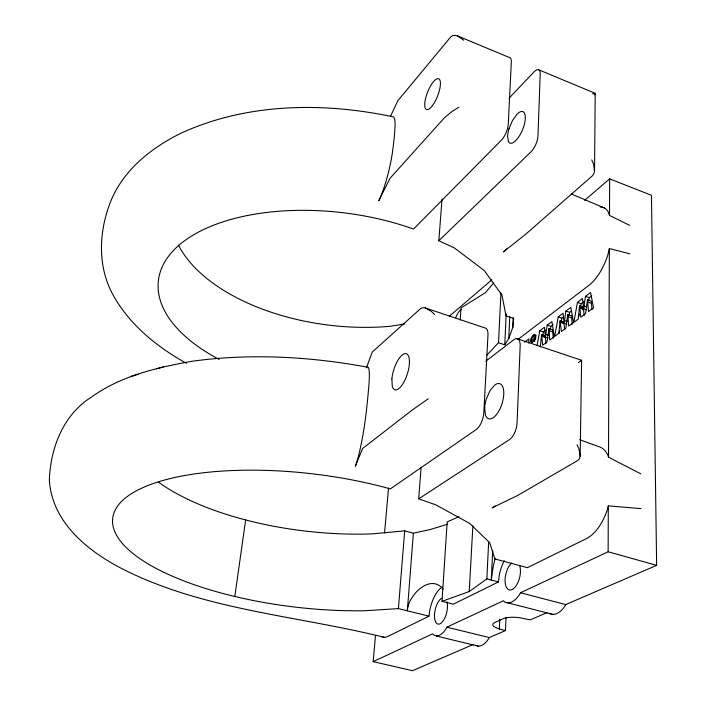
<?xml version="1.0" encoding="UTF-8"?>
<svg xmlns="http://www.w3.org/2000/svg" width="706" height="706" viewBox="0 0 706 706"><rect width="100%" height="100%" fill="white"/><g stroke="black" fill="none" stroke-linecap="round" stroke-linejoin="round"><path stroke-width="1.06" d="M484.66 407.883L485.481 415.137A18.4 8.198 -72.5 0 0 496.671 414.316A18.4 8.198 -72.5 0 0 503.749 391.627A18.4 8.198 -72.5 0 0 494.906 384.911L490.079 390.506L486.275 399.137A18.4 8.198 -72.5 0 0 484.66 407.839M375.495 635.4L373.174 661.654L432.575 633.882C437.429 639.521 444.745 632.064 446.88 627.184L503.422 600.744L504.534 601.856A27.596 13.467 -76.6 0 0 519.175 595.043L520.463 592.775L608.122 551.783L608.307 505.893L641.119 508.62M640.827 473.858L608.51 457.206L609.366 248.547L629.787 253.825M629.655 225.329L609.499 215.392L609.649 178.874L651.462 195.28L656.642 565.347L565.753 604.565L564.447 606.789A27.234 14.164 -77 0 1 549.242 613.32M506.97 248.636A38.353 16.794 -67.1 0 1 503.404 251.874L525.591 234.33L592.396 175.82L593.843 173.8L594.531 170.984L595.193 93.298L538.546 69.735M495.383 505.92A42.183 21.948 -71.6 0 1 492.1 507.843L517.71 495.435L577.861 460.444L579.432 458.794L580.164 456.191L581.612 360.289L517.092 338.686M528.759 343.142L528.918 338.933L524.611 342.181M446.88 627.184L489.276 637.571L505.478 630.582L506.017 617.388M505.478 630.582L499.336 629.055L499.769 619.153M486.787 355.268L498.498 342.728L504.755 344.81L508.779 338.509L512.785 327.443L513.209 317.612M504.755 344.81L506.184 313.985M508.779 338.509L509.758 316.606M492.691 550.53L491.288 580.05L493.132 566.953L495.153 558.269M458.971 516.739L447.172 521.858L442 601.335L469.234 591.557L486.84 578.885L488.667 541.687M498.498 342.728L500.942 292.84M469.234 591.557L472.879 525.705M460.215 320.012L461 307.94L485.437 292.637L493.67 282.974M608.307 505.893L607.672 508.602A40.913 21.621 -74.4 0 1 586.457 538.59L527.435 567.677L494.827 558.923L489.717 542.755L469.693 523.402L435.893 504.869L418.693 498.842L421.111 467.195M512.785 327.443L513.712 318.468L506.034 315.856L501.94 295.126L484.36 270.627L454.39 247.921L438.832 240.728L442.027 198.968M447.604 524.196L430.201 529.553L413.363 533.198L407.344 610.822C407.741 595.811 429.98 572.919 443.121 589.042M442.494 587.021A25.434 11.243 -77.3 0 0 436.264 593.322C432.01 600.197 429.698 608.148 429.01 616.162L398.405 608.616L404.688 530.859L372.036 533.886A186.534 75.577 6.7 0 1 158.585 482.207M384.549 532.986L388.529 488.04M583.006 309.793L583.315 307.092L579.573 305.786L578.223 319.103L573.872 322.298L577.42 302.406L582.468 298.612L583.685 308.822L586.51 309.81M572.195 324.222L571.472 315.864L567.765 314.576L565.841 328.193L561.349 331.493L560.14 320.798L563.82 322.06L564.721 329.728M560.14 320.798L558.852 333.329L554.678 336.391L558.225 316.862L563.061 313.217L564.138 323.304L566.918 324.266M540.275 346.964L541.599 334.644L545.235 335.871L546.02 343.443M442 601.335L453.314 604.186L498.489 581.929L499.177 575.875A27.596 13.467 -76.6 0 1 504.287 560.626M592.007 309.687L591.257 301.162L587.489 299.829L585.521 313.746L580.826 317.188L579.573 305.786M583.685 308.822L585.45 296.361L590.569 292.505L593.552 307.842L588.522 311.54L587.489 299.829M553.195 338.156L552.639 329.861L548.986 328.617L546.982 342.048L542.667 345.208L541.599 334.644M552.427 331.511L552.639 329.861M564.138 323.304L565.921 311.064L570.827 307.366L573.537 322.536L568.727 326.075L567.765 314.576M548.138 338.121L545.394 337.194L547.194 325.166L551.907 321.618L554.36 336.621L549.745 340.018L548.986 328.617M234.824 596.376L245.635 519.951M532.315 336.197L535.907 337.406L534.363 341.58L530.771 340.371L531.512 337.477L533.357 335.191L534.31 334.706L535.527 335.535L534.91 339.56L532.112 342.304L530.886 341.554L530.771 340.371M588.742 300.88L589.201 297.685L591.769 295.77M569.151 315.485L569.618 312.352L571.26 311.125M550.362 329.499L550.839 326.41L553.195 324.645M578.92 316.27L579.291 314.179M580.588 306.854L581.153 303.721L583.677 301.824M559.152 333.311L559.54 331.14M561.305 321.38L561.897 318.132L563.512 316.923M537.054 345.649L539.808 330.735L544.45 327.24L545.394 337.194M542.64 336.215L543.426 331.961L545.756 330.214M609.366 248.547L607.787 255.069A37.294 17.491 -68.3 0 1 588.654 285.551L517.904 339.462M366.37 367.967L372.291 352.02L420.511 308.672L422.506 307.728L425.109 307.895L485.128 327.99A13.096 5.533 -71.3 0 1 487.97 335.121L483.831 412.516A13.485 5.895 -72.9 0 1 476.241 429.522L390.33 488.896A192.676 67.194 6.6 0 0 113.057 516.051A192.676 67.194 6.6 0 0 364.878 610.752L398.405 608.616M390.409 116.516L397.796 100.755L450.64 37.047L452.493 35.671L454.893 35.3L457.673 35.962L509.82 57.689A12.178 4.377 -67.1 0 1 511.329 62.128L508.276 123.965A12.399 4.668 -67.8 0 1 501.375 140.185L413.548 229.053A175.282 89.168 6.8 0 0 188.078 238.293A175.282 89.168 6.8 0 0 219.16 359.442M489.276 637.571C487.008 641.622 483.513 645.787 478.571 646.219L436.52 636.062M594.717 94.886L595.352 93.836M509.079 98.16L534.142 71.818A12.081 4.589 -66.7 0 1 540.196 74.201L537.981 135.755A12.293 4.898 -67.5 0 1 531.044 151.799L438.832 240.728M449.263 316.297L491.861 279.797M584.586 200.345L609.649 178.874M581.612 360.289L578.399 362.557M485.834 361.154L513.721 339.807A12.973 5.789 -71.2 0 1 520.172 345.834L517.083 422.815A13.352 6.169 -72.9 0 1 509.45 439.617L418.693 498.842M428.268 398.784L412.225 410.027L362.663 448.442L355.268 466.278A44.063 4.783 -81.2 0 0 366.767 407.371A106.668 11.075 -81.3 0 0 369.141 381.69A43.772 4.73 -81.1 0 0 368.02 367.27C310.093 356.548 250.506 353.168 192.014 361.269C157.147 367.535 121.185 375.777 91.939 396.772C63.346 414.431 50.444 447.869 49.358 480.239C52.067 523.94 90.756 553.575 127.071 571.216C207.396 610.487 298.453 615.941 384.055 637.28M458.785 107.233L452.025 111.451L444.33 117.858L390.074 178.247L378.822 200.654A40.048 6.848 -76.7 0 0 392.121 154.543A97.031 16.044 -76.9 0 0 395.078 124.936A39.889 6.76 -76.6 0 0 393.569 116.94C323.675 102.043 247.682 102.838 181.733 132.852C151.075 147.739 122.103 170.843 109.845 203.602C99.052 232.212 97.622 265.2 111.945 292.884C128.307 323.807 156.255 346.514 186.375 363.29M429.01 616.162L387.77 636.477A32.697 13.308 -77 0 1 382.361 636.856M473.391 644.428L412.498 670.7L373.174 661.654M547.062 612.631L530.197 619.912L520.004 617.794A14.729 4.527 3.8 0 0 503.175 618.765L494.818 622.498A14.57 4.439 3.9 0 0 496.777 627.987L499.336 629.055M592.555 93.88L595.193 93.298M130.442 376.589L138.094 374.295M156.423 368.867L163.183 366.829M404.679 323.904L390.797 326.225A170.199 94.551 6.8 0 1 178.565 245.317M507.914 602.871L552.798 614.379M520.463 592.775L565.753 604.565M486.84 578.885L498.489 581.929M404.688 530.859L413.363 533.198M608.122 551.783L656.642 565.347M475.606 645.266L478.571 646.219M530.886 341.554L532.686 342.154M533.357 335.191L536.057 336.1M531.512 337.477L535.104 338.686M530.983 338.906L534.574 340.107M539.808 330.735L543.426 331.961M545.773 334.423L548.509 335.35M541.731 335.112L545.367 336.338M541.784 336.224L545.42 337.45M534.31 334.706L536.11 335.315M549.083 330.717L552.745 331.961M547.194 325.166L550.839 326.41M564.509 320.489L567.289 321.442M560.273 321.265L563.962 322.536M560.343 322.395L564.032 323.657M567.951 316.659L571.666 317.938M558.225 316.862L561.897 318.132M565.921 311.064L569.618 312.352M579.617 306.836L583.359 308.143L584.215 315.423M579.697 307.975L583.447 309.281M577.42 302.406L581.153 303.721M584.047 305.954L586.871 306.942M579.467 306.351L583.209 307.666M585.45 296.361L589.201 297.685M587.63 301.991L591.399 303.324M579.635 439.688L599.2 446.783A40.666 21.392 -73.9 0 1 607.901 455.255L608.51 457.206M425.109 307.895L431.392 311.434L434.649 314.576M571.26 193.938L604.565 208.067M457.673 35.962L463.613 40.18M577.058 444.762L578.938 448.928L580.164 456.191M591.76 159.909L593.455 163.792L594.531 170.984M609.499 215.392L607.998 211.5A37.153 17.288 -68 0 0 600.135 206.99M583.315 307.092L583.359 308.143M446.951 601.794A13.423 5.93 -77.3 0 1 442.45 621.862A13.423 5.93 -77.3 0 1 434.49 616.435A13.423 5.93 -77.3 0 1 441.762 598.256M519.581 565.356A14.561 7.104 -76.6 0 1 515.477 586.66A14.561 7.104 -76.6 0 1 505.293 583.615A14.561 7.104 -76.6 0 1 511.771 563.017M455.679 317.735A11.861 4.783 -71.2 0 1 461.345 309.281M391.883 378.919L392.28 386.244A18.912 7.104 -72.5 0 0 406.268 376.995A18.912 7.104 -72.5 0 0 405.023 353.591A18.912 7.104 -72.5 0 0 391.892 378.884M509.07 128.518L509.017 128.739A17.023 6.548 -67.6 0 0 507.588 136.205L508.435 141.632A17.023 6.548 -67.6 0 0 515.751 140.653L517.313 138.905A17.023 6.548 -67.6 0 0 525.326 117.311A17.023 6.548 -67.6 0 0 516.96 114.275L512.494 120.505L509.07 128.518M432.407 105.671A16.573 5.366 -68.5 0 0 439.459 79.346A16.573 5.366 -68.5 0 0 425.85 97.41A16.573 5.366 -68.5 0 0 432.407 105.671"/></g></svg>
